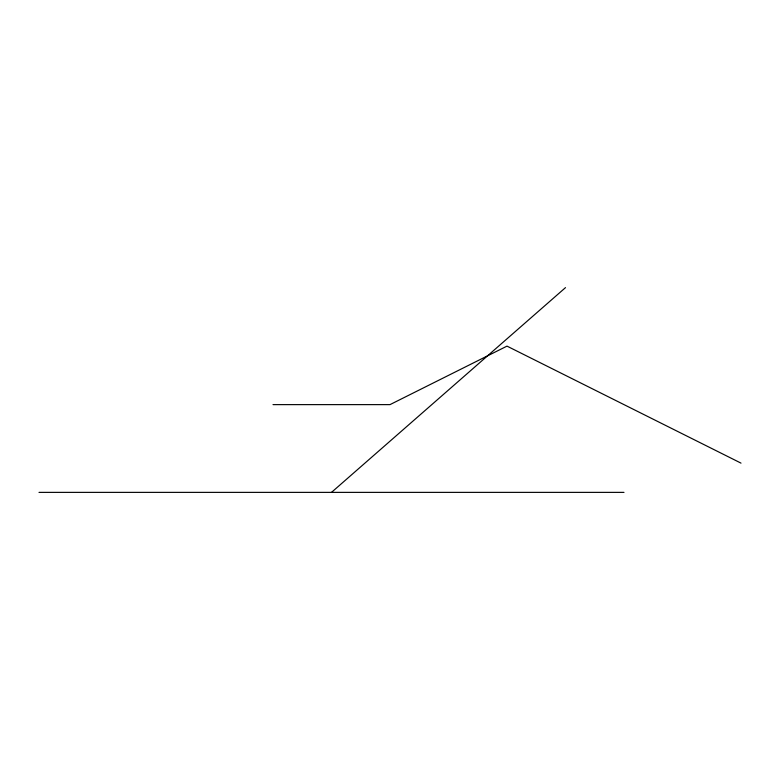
<?xml version="1.0" encoding="UTF-8"?>
<svg xmlns="http://www.w3.org/2000/svg" width="780" height="780" viewBox="0 0 780 780"><rect width="100%" height="100%" fill="white"/><g stroke="black" fill="none" stroke-linecap="round" stroke-linejoin="round"><path stroke-width="1.17" d="M331.5 492.375L565.5 287.625M273 404.625L390 404.625L507 346.125L741 463.125M39 492.375L624 492.375"/></g></svg>
